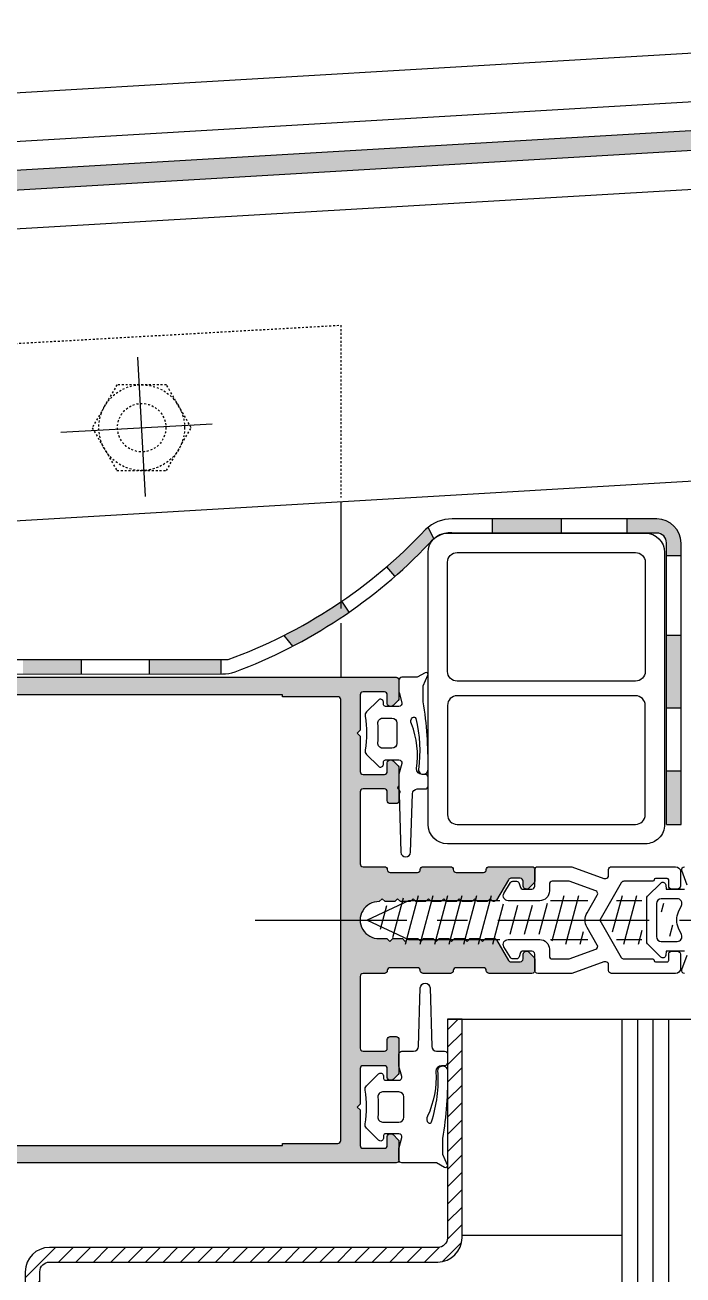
# Model space of a CAD drawing. Header units: millimetres. Extents: x -153 to 2280, y 0 to 724.
# Drawn here: x 1050.6 to 1084.5, y 462.9 to 527.3 of the extents above; entities that cross this region are included whole.
import ezdxf

# ---------------------------------------------------------------- set-up
doc = ezdxf.new("R2010")
doc.units = ezdxf.units.MM
doc.header["$LTSCALE"] = 0.025
doc.header["$MEASUREMENT"] = 0
doc.linetypes.add('CENTER', pattern=[2, 1.25, -0.25, 0.25, -0.25])
doc.linetypes.add('HIDDEN', pattern=[0.375, 0.25, -0.125])
for name, color, linetype in [('ASSI', 1, 'CENTER'), ('FILL', 253, 'Continuous'), ('FINE', 7, 'Continuous'), ('GOMMA', 80, 'Continuous'), ('GROSSA', 8, 'Continuous'), ('NASCOSTA', 7, 'HIDDEN'), ('TRATTEGGI', 140, 'Continuous'), ('VETRO', 140, 'Continuous')]:
    doc.layers.add(name, color=color, linetype=linetype)

msp = doc.modelspace()

# ---------------------------------------------------------------- hatches: boundary and pattern name
at = {"layer": 'FILL'}
h = msp.add_hatch(color=256, dxfattribs=at)
edge = h.paths.add_edge_path()
edge.add_line((938.5138111774734, 473.414890184284), (938.5138111774736, 510.2743244740782))
edge.add_arc((940.6138111774735, 510.2743244740783), 2.099999999999952, 93.21722638871228, 180.0000000000027, ccw=False)
edge.add_line((940.4959556266435, 512.3710147395058), (1109.859697732209, 522.3109224826685))
edge.add_arc((1110.000001959388, 519.8148626428738), 2.500000000000048, 1.3073986337985843e-12, 93.2172263887112, ccw=False)
edge.add_line((1112.500001959388, 519.8148626428738), (1112.500001959388, 483.1518866795187))
edge.add_arc((1112.000001959388, 483.1518866795187), 0.4999999999999716, -138.61963346287132, 3.183231456205249e-12, ccw=False)
edge.add_line((1111.624833141199, 482.8213592860115), (1107.27625070721, 487.7572664592296))
edge.add_line((1107.27625070721, 487.7572664592296), (1106.525913070832, 487.0962116722152))
edge.add_line((1106.525913070832, 487.0962116722152), (1110.874495504821, 482.1603044989971))
edge.add_arc((1112.000001959388, 483.1518866795187), 1.499999999999939, 221.3803665371274, 360.0000000000006)
edge.add_line((1113.500001959388, 483.1518866795187), (1113.500001959388, 519.8148626428737))
edge.add_arc((1110.000001959388, 519.8148626428737), 3.500000000000028, 6.979045701039888e-13, 93.21722638871061)
edge.add_line((1109.803576041338, 523.3093464185862), (940.4398339357722, 513.3694386754237))
edge.add_arc((940.6138111774735, 510.2743244740782), 3.100000000000088, 93.21722638870888, 179.9999999999979)
edge.add_line((937.5138111774734, 510.2743244740783), (937.5138111774734, 473.4148901842839))
edge.add_arc((939.0138111774733, 473.4148901842839), 1.499999999999929, 179.9999999999995, 318.6196334628723)
edge.add_line((940.1393176320403, 472.4233080037624), (944.4879000660296, 477.3592151769805))
edge.add_line((944.4879000660296, 477.3592151769805), (943.7375624296515, 478.0202699639948))
edge.add_line((943.7375624296515, 478.0202699639948), (939.3889799956626, 473.0843627907768))
edge.add_arc((939.0138111774735, 473.414890184284), 0.5000000000000947, 180.0000000000016, 318.6196334628755, ccw=False)
h = msp.add_hatch(color=256, dxfattribs=at)
h.paths.add_polyline_path([(1067.334259587676, 497.0707706290355), (1066.953228907481, 497.6284464300041, -0.0328328002376862), (1063.981420688599, 495.8722020720693), (1064.433857598542, 495.3206391209119, 0.03170493932400462)])
h.paths.add_polyline_path([(1069.273368355383, 499.4106615089384), (1069.699419972641, 498.915620718777, 0.02274196363256396), (1071.454771845526, 500.5975141418558, -0.04737054692365587), (1071.648964089567, 500.7994454677222, -0.0171773816501152), (1071.695837935434, 500.8496555949159), (1071.407857249128, 501.4406841541705, 0.02174351867624377), (1071.276249860938, 501.3270669742105, -0.02635562884307896)])
h.paths.add_polyline_path([(1078.278493835133, 501.1425488137293), (1078.278493835133, 501.8714114509954), (1074.720896447059, 501.8714114509954), (1074.720896447059, 501.1425488137294)])
h.paths.add_polyline_path([(1083.188206813852, 501.1425488137293, -0.4142135623730951), (1083.688206813852, 500.6425488137293), (1083.688206813852, 499.9960477885804), (1084.438206813852, 499.9960477885804), (1084.438206813852, 500.6214114509954, 0.4142135623730957), (1083.188206813852, 501.8714114509954), (1081.661943482452, 501.8714114509954), (1081.661943482452, 501.1425488137294)])
h.paths.add_polyline_path([(1084.438206813852, 495.8916445205179), (1083.688206813852, 495.8916445205179), (1083.688206813852, 492.1412200859106), (1084.438206813852, 492.1412200859106)])
h.paths.add_polyline_path([(1084.438206813852, 488.895712675321), (1083.688206813852, 488.895712675321), (1083.688206813852, 486.1425488137294), (1084.438206813852, 486.1425488137294)])
h = msp.add_hatch(color=256, dxfattribs=at)
h.paths.add_polyline_path([(1060.749423341833, 493.8877014332826), (1060.749423341833, 494.6277629167755), (1057.049641541967, 494.6277629167755), (1057.049641541967, 493.8871124729903)])
h.paths.add_polyline_path([(1050.526870045807, 494.6277629167755), (1050.526870045807, 493.8860741270514), (1053.551838614983, 493.8865556652796), (1053.551838614983, 494.6277629167755)])
h.paths.add_polyline_path([(1047.501880402092, 493.8855925854684), (1047.501880402092, 494.6277629167755), (1044.313996339955, 494.6277629167755), (1044.313996339955, 493.885085113074)])
h.paths.add_polyline_path([(1040.986520064748, 493.884555419296), (1040.986520064748, 494.6277629167755), (1038.003962988499, 494.6277629167755), (1038.003962988499, 493.884080632462)])
h.paths.add_polyline_path([(1035.170825965671, 493.8836296314843), (1035.170825965671, 494.6277629167755), (1032.364149330548, 494.6277629167755), (1032.364149330548, 493.8831828426787)])
h.paths.add_polyline_path([(1026.644922733941, 494.6277629167755), (1026.644922733941, 493.8822724113209), (1029.557497975116, 493.8827360578974), (1029.557497975116, 494.6277629167755)])
h.paths.add_polyline_path([(1019.813592855693, 494.6277629167755), (1019.813592855693, 493.8811849466381), (1023.388130018321, 493.8817539695064), (1023.388130018321, 494.6277629167755)])
h = msp.add_hatch(color=256, dxfattribs=at)
edge = h.paths.add_edge_path()
edge.add_arc((1076.7481619285, 483.8103075676798), 0.1548696487026569, 1.8557980822254763, 88.2641758462405, ccw=False)
edge.add_line((1076.902950347563, 483.8153228855468), (1076.902950347563, 483.2274549199033))
edge.add_arc((1076.752950347563, 483.2274549199033), 0.150000000000162, 315.0000000000269, 359.99999999998914, ccw=False)
edge.add_line((1076.859016364741, 483.1213889027253), (1076.596884330385, 482.8592568683693))
edge.add_arc((1076.474825347563, 482.9813158511913), 0.1726174689163757, 185.3160638226741, 315.0000000000075, ccw=False)
edge.add_line((1076.302950347563, 482.9653228855473), (1076.302950347563, 483.2153228855473))
edge.add_arc((1076.152950347563, 483.2153228855474), 0.1499999999999879, 359.9999999999783, 449.999999999996)
edge.add_line((1076.152950347563, 483.3653228855474), (1075.66850569751, 483.3653228855474))
edge.add_arc((1075.66850569751, 483.2153228855473), 0.1500000000000057, 90.00000000000813, 150.0000000000178)
edge.add_line((1075.538601886942, 483.2903228855473), (1074.932384104293, 482.2403228855474))
edge.add_line((1074.932384104293, 482.2403228855474), (1074.802480293725, 482.1653228855474))
edge.add_line((1074.802480293725, 482.1653228855474), (1074.755025665779, 482.1653228855474))
edge.add_line((1074.755025665779, 482.1653228855474), (1074.605025665779, 482.3153228855474))
edge.add_line((1074.605025665779, 482.3153228855474), (1074.455025665779, 482.1653228855474))
edge.add_line((1074.455025665779, 482.1653228855474), (1073.957950347563, 482.1653228855474))
edge.add_line((1073.957950347563, 482.1653228855474), (1073.807950347563, 482.3153228855474))
edge.add_line((1073.807950347563, 482.3153228855474), (1073.657950347563, 482.1653228855474))
edge.add_line((1073.657950347563, 482.1653228855474), (1073.162950347563, 482.1653228855474))
edge.add_line((1073.162950347563, 482.1653228855474), (1073.012950347563, 482.3153228855474))
edge.add_line((1073.012950347563, 482.3153228855474), (1072.862950347563, 482.1653228855474))
edge.add_line((1072.862950347563, 482.1653228855474), (1072.367950347563, 482.1653228855474))
edge.add_line((1072.367950347563, 482.1653228855474), (1072.217950347563, 482.3153228855473))
edge.add_line((1072.217950347563, 482.3153228855473), (1072.067950347563, 482.1653228855474))
edge.add_line((1072.067950347563, 482.1653228855474), (1071.572950347563, 482.1653228855474))
edge.add_line((1071.572950347563, 482.1653228855474), (1071.422950347563, 482.3153228855474))
edge.add_line((1071.422950347563, 482.3153228855474), (1071.272950347563, 482.1653228855474))
edge.add_line((1071.272950347563, 482.1653228855474), (1070.777950347563, 482.1653228855474))
edge.add_line((1070.777950347563, 482.1653228855474), (1070.627950347563, 482.3153228855474))
edge.add_line((1070.627950347563, 482.3153228855474), (1070.477950347563, 482.1653228855474))
edge.add_line((1070.477950347563, 482.1653228855474), (1069.982950347563, 482.1653228855474))
edge.add_line((1069.982950347563, 482.1653228855474), (1069.832950347563, 482.3153228855473))
edge.add_line((1069.832950347563, 482.3153228855473), (1069.682950347563, 482.1653228855474))
edge.add_line((1069.682950347563, 482.1653228855474), (1069.187950347563, 482.1653228855474))
edge.add_line((1069.187950347563, 482.1653228855474), (1069.037950347563, 482.3153228855474))
edge.add_line((1069.037950347563, 482.3153228855474), (1068.887328127098, 482.1647006650821))
edge.add_arc((1068.8532450093, 481.2150117753147), 0.9503002926792825, 87.94461000808217, 272.0553899919109)
edge.add_line((1068.887328127098, 480.2653228855474), (1069.285450347563, 480.2653228855473))
edge.add_line((1069.285450347563, 480.2653228855473), (1069.435450347563, 480.1153228855474))
edge.add_line((1069.435450347563, 480.1153228855474), (1069.585450347563, 480.2653228855473))
edge.add_line((1069.585450347563, 480.2653228855473), (1070.080450347563, 480.2653228855473))
edge.add_line((1070.080450347563, 480.2653228855473), (1070.230450347563, 480.1153228855474))
edge.add_line((1070.230450347563, 480.1153228855474), (1070.380450347563, 480.2653228855473))
edge.add_line((1070.380450347563, 480.2653228855473), (1070.875450347563, 480.2653228855473))
edge.add_line((1070.875450347563, 480.2653228855473), (1071.025450347563, 480.1153228855474))
edge.add_line((1071.025450347563, 480.1153228855474), (1071.175450347563, 480.2653228855473))
edge.add_line((1071.175450347563, 480.2653228855473), (1071.670450347563, 480.2653228855473))
edge.add_line((1071.670450347563, 480.2653228855473), (1071.820450347563, 480.1153228855474))
edge.add_line((1071.820450347563, 480.1153228855474), (1071.970450347563, 480.2653228855473))
edge.add_line((1071.970450347563, 480.2653228855473), (1072.465450347563, 480.2653228855473))
edge.add_line((1072.465450347563, 480.2653228855473), (1072.615450347563, 480.1153228855473))
edge.add_line((1072.615450347563, 480.1153228855473), (1072.765450347563, 480.2653228855473))
edge.add_line((1072.765450347563, 480.2653228855473), (1073.260450347563, 480.2653228855473))
edge.add_line((1073.260450347563, 480.2653228855473), (1073.410450347563, 480.1153228855474))
edge.add_line((1073.410450347563, 480.1153228855474), (1073.560450347563, 480.2653228855473))
edge.add_line((1073.560450347563, 480.2653228855473), (1074.055450347563, 480.2653228855473))
edge.add_line((1074.055450347563, 480.2653228855473), (1074.205450347563, 480.1153228855473))
edge.add_line((1074.205450347563, 480.1153228855473), (1074.355450347563, 480.2653228855473))
edge.add_line((1074.355450347563, 480.2653228855473), (1074.802480293725, 480.2653228855473))
edge.add_arc((1074.802480293725, 480.1153228855473), 0.1500000000000057, 30.000000000030695, 90.00000000001359, ccw=False)
edge.add_line((1074.932384104293, 480.1903228855474), (1075.538601886942, 479.1403228855473))
edge.add_arc((1075.66850569751, 479.2153228855473), 0.1499999999998668, 209.9999999999993, 270.0000000000448)
edge.add_line((1075.66850569751, 479.0653228855474), (1076.152950347563, 479.0653228855474))
edge.add_arc((1076.152950347563, 479.2153228855474), 0.1500000000000057, 270.0000000000109, 360.0000000000109)
edge.add_line((1076.302950347563, 479.2153228855474), (1076.302950347563, 479.4653228855474))
edge.add_arc((1076.475305336615, 479.4479997568823), 0.1732233616980202, 45.42337010285729, 174.2605660744402, ccw=False)
edge.add_line((1076.596884330385, 479.5713889027254), (1076.859016364741, 479.3092568683695))
edge.add_arc((1076.752950347563, 479.2031908511914), 0.1500000000001253, 2.1714186004828662e-11, 44.99999999997408, ccw=False)
edge.add_line((1076.902950347563, 479.2031908511915), (1076.902950347563, 478.6153228855474))
edge.add_arc((1076.752638926272, 478.615322885559), 0.1503114212912031, 270.1165613831411, 359.99999999556894, ccw=False)
edge.add_line((1076.752944716598, 478.4650117753148), (1074.551256880134, 478.4650117753149))
edge.add_arc((1074.551256880134, 478.6150117753149), 0.1499999999999773, 180, 270.00000000000273, ccw=False)
edge.add_arc((1074.251256880134, 478.6150117753148), 0.1500000000000341, 2.171258662545267e-11, 90.0000000000217)
edge.add_line((1074.251256880134, 478.7650117753149), (1072.851256880134, 478.7650117753149))
edge.add_arc((1072.851256880134, 478.6150117753149), 0.1499999999999773, 90, 180)
edge.add_arc((1072.551256880134, 478.6150117753149), 0.1499999999999702, -90.00000000000267, 0, ccw=False)
edge.add_line((1072.551256880134, 478.4650117753149), (1071.151256880134, 478.4650117753149))
edge.add_arc((1071.151256880134, 478.6150117753149), 0.1499999999999773, 180, 269.99999999999727, ccw=False)
edge.add_arc((1070.851256880134, 478.6150117753149), 0.1499999999999773, 0, 90)
edge.add_line((1070.851256880134, 478.7650117753149), (1069.452944716621, 478.7650117753149))
edge.add_arc((1069.452944716621, 478.6150117753149), 0.1499999999999773, 90, 180)
edge.add_arc((1069.152944716621, 478.6150117753149), 0.1499999999999844, -89.99999999999733, 0, ccw=False)
edge.add_line((1069.152944716621, 478.4650117753149), (1068.052944716621, 478.4650117753149))
edge.add_arc((1068.052944716621, 478.3150117753149), 0.1499999999999773, 89.99999999999865, 180)
edge.add_line((1067.902944716621, 478.3150117753149), (1067.902944716621, 474.6150117753148))
edge.add_arc((1068.052944716621, 474.6150117753148), 0.1499999999999702, 180, 270.0000000000027)
edge.add_line((1068.052944716621, 474.4650117753148), (1069.152944716621, 474.4650117753148))
edge.add_arc((1069.152944716621, 474.6150117753148), 0.1500000000000057, 270.0000000000081, 359.9999999999891)
edge.add_line((1069.302944716621, 474.6150117753148), (1069.302944716621, 475.0650117753148))
edge.add_arc((1069.452944716621, 475.0650117753148), 0.1499999999999844, 90.00000000000279, 180, ccw=False)
edge.add_line((1069.452944716621, 475.2150117753148), (1069.752944716621, 475.2150117753149))
edge.add_arc((1069.752944716621, 475.0650117753149), 0.1500000000000057, -3.26281224261038e-11, 89.99999999998653, ccw=False)
edge.add_line((1069.902944716621, 475.0650117753148), (1069.902944716621, 473.3771438096708))
edge.add_arc((1069.752944716621, 473.3771438096708), 0.1500000000000838, 314.9999999999827, 359.9999999999783, ccw=False)
edge.add_line((1069.859010733799, 473.2710777924927), (1069.596878699443, 473.0089457581369))
edge.add_arc((1069.490812682265, 473.1150117753147), 0.1499999999999495, 270.00000000003934, 315.0000000000355, ccw=False)
edge.add_line((1069.490812682265, 472.9650117753148), (1069.452944716621, 472.9650117753148))
edge.add_arc((1069.452944716621, 473.1150117753148), 0.1499999999999773, 180, 270.00000000000273, ccw=False)
edge.add_line((1069.302944716621, 473.1150117753148), (1069.302944716621, 473.5650117753148))
edge.add_arc((1069.152944716621, 473.5650117753148), 0.1500000000000412, 2.171258662545164e-11, 90.00000000001899)
edge.add_line((1069.152944716621, 473.7150117753148), (1068.052944716621, 473.7150117753149))
edge.add_arc((1068.052944716621, 473.5650117753149), 0.1500000000000341, 90.00000000001629, 180.0000000000217)
edge.add_line((1067.902944716621, 473.5650117753148), (1067.902944716621, 471.739224578434))
edge.add_line((1067.902944716621, 471.739224578434), (1067.752944716621, 471.5900117753148))
edge.add_line((1067.752944716621, 471.5900117753148), (1067.902944716621, 471.4407989721957))
edge.add_line((1067.902944716621, 471.4407989721957), (1067.902944716621, 469.6150117753148))
edge.add_arc((1068.052944716621, 469.6150117753148), 0.1499999999999631, 180, 270.0000000000054)
edge.add_line((1068.052944716621, 469.4650117753148), (1069.152944716621, 469.4650117753148))
edge.add_arc((1069.152944716621, 469.6150117753148), 0.1500000000000341, 269.9999999999729, 359.9999999999783)
edge.add_line((1069.302944716621, 469.6150117753148), (1069.302944716621, 470.0650117753148))
edge.add_arc((1069.452944716621, 470.0650117753148), 0.1500000000000412, 89.99999999998101, 179.9999999999783, ccw=False)
edge.add_line((1069.452944716621, 470.2150117753148), (1069.490812682265, 470.2150117753148))
edge.add_arc((1069.490812682265, 470.0650117753149), 0.1499999999999204, 44.9999999999597, 89.9999999999647, ccw=False)
edge.add_line((1069.596878699443, 470.1710777924927), (1069.859010733799, 469.9089457581368))
edge.add_arc((1069.752944716621, 469.8028797409588), 0.1500000000000952, 2.1714186004828662e-11, 45.000000000016314, ccw=False)
edge.add_line((1069.902944716621, 469.8028797409588), (1069.902944716621, 468.8650117753148))
edge.add_arc((1069.752944716621, 468.8650117753148), 0.1499999999999702, -90.00000000000267, 0, ccw=False)
edge.add_line((1069.752944716621, 468.7150117753148), (1015.402944716621, 468.7150117753148))
edge.add_arc((1015.402944716621, 469.2150117753148), 0.5, 180, 270, ccw=False)
edge.add_line((1014.902944716621, 469.2150117753148), (1014.902944716621, 493.2150117753148))
edge.add_arc((1015.402944716621, 493.2150117753148), 0.5, 90, 180, ccw=False)
edge.add_line((1015.402944716621, 493.7150117753148), (1069.752944716621, 493.7150117753148))
edge.add_arc((1069.752944716621, 493.5650117753148), 0.1499999999999773, 0, 90.00000000000279, ccw=False)
edge.add_line((1069.902944716621, 493.5650117753148), (1069.902944716621, 492.6271438096708))
edge.add_arc((1069.752944716621, 492.6271438096707), 0.149999999999892, -44.999999999984595, 1.0913936421275139e-11, ccw=False)
edge.add_line((1069.859010733799, 492.5210777924929), (1069.596878699443, 492.2589457581369))
edge.add_arc((1069.490812682265, 492.3650117753147), 0.1499999999999218, 270.00000000003524, 315.0000000000403, ccw=False)
edge.add_line((1069.490812682265, 492.2150117753148), (1069.452944716621, 492.2150117753148))
edge.add_arc((1069.452944716621, 492.3650117753148), 0.1499999999999773, 180, 270.0000000000054, ccw=False)
edge.add_line((1069.302944716621, 492.3650117753148), (1069.302944716621, 492.8150117753148))
edge.add_arc((1069.152944716621, 492.8150117753148), 0.150000000000027, 2.17125866254537e-11, 90.00000000002443)
edge.add_line((1069.152944716621, 492.9650117753148), (1068.052944716621, 492.9650117753148))
edge.add_arc((1068.052944716621, 492.8150117753148), 0.1499999999999773, 89.99999999999457, 180)
edge.add_line((1067.902944716621, 492.8150117753148), (1067.902944716621, 490.989224578434))
edge.add_line((1067.902944716621, 490.989224578434), (1067.752944716621, 490.8400117753148))
edge.add_line((1067.752944716621, 490.8400117753148), (1067.902944716621, 490.6907989721956))
edge.add_line((1067.902944716621, 490.6907989721956), (1067.902944716621, 488.8650117753148))
edge.add_arc((1068.052944716621, 488.8650117753148), 0.1499999999999631, 180, 270.0000000000054)
edge.add_line((1068.052944716621, 488.7150117753148), (1069.152944716621, 488.7150117753149))
edge.add_arc((1069.152944716621, 488.8650117753149), 0.1500000000000341, 269.999999999981, 359.9999999999783)
edge.add_line((1069.302944716621, 488.8650117753149), (1069.302944716621, 489.3150117753148))
edge.add_arc((1069.452944716621, 489.3150117753148), 0.1499999999999631, 89.9999999999946, 180, ccw=False)
edge.add_line((1069.452944716621, 489.4650117753148), (1069.490812682265, 489.4650117753148))
edge.add_arc((1069.490812682265, 489.3150117753149), 0.149999999999892, 45.000000000017224, 90.00000000001359, ccw=False)
edge.add_line((1069.596878699443, 489.4210777924928), (1069.859010733799, 489.158945758137))
edge.add_arc((1069.752944716621, 489.052879740959), 0.1499999999999897, -4.3428372009657323e-11, 44.99999999996447, ccw=False)
edge.add_line((1069.902944716621, 489.0528797409589), (1069.902944716621, 487.3650117753148))
edge.add_arc((1069.752944716621, 487.3650117753148), 0.1499999999999702, -90.00000000000267, 0, ccw=False)
edge.add_line((1069.752944716621, 487.2150117753148), (1069.452944716621, 487.2150117753149))
edge.add_arc((1069.452944716621, 487.3650117753148), 0.1499999999999204, 180.0000000000217, 270.00000000002166, ccw=False)
edge.add_line((1069.302944716621, 487.3650117753148), (1069.302944716621, 487.8150117753149))
edge.add_arc((1069.152944716621, 487.8150117753149), 0.1499999999999702, 0, 90.00000000000271)
edge.add_line((1069.152944716621, 487.9650117753149), (1068.052944716621, 487.9650117753149))
edge.add_arc((1068.052944716621, 487.8150117753149), 0.1499999999999773, 89.99999999999729, 180)
edge.add_line((1067.902944716621, 487.8150117753149), (1067.902944716621, 484.1150117753148))
edge.add_arc((1068.052944716621, 484.1150117753148), 0.1499999999999808, 180, 269.9999999999987)
edge.add_line((1068.052944716621, 483.9650117753148), (1069.152944716621, 483.9650117753147))
edge.add_arc((1069.152944716621, 483.8150117753147), 0.1499999999999773, 0, 90.00000000000279, ccw=False)
edge.add_arc((1069.452944716621, 483.8150117753147), 0.1499999999999773, 180, 270)
edge.add_line((1069.452944716621, 483.6650117753147), (1070.851256880134, 483.6650117753147))
edge.add_arc((1070.851256880134, 483.8150117753147), 0.1499999999999773, 270.0000000000027, 360)
edge.add_arc((1071.151256880134, 483.8150117753147), 0.1499999999999773, 90, 180, ccw=False)
edge.add_line((1071.151256880134, 483.9650117753147), (1072.551256880134, 483.9650117753147))
edge.add_arc((1072.551256880134, 483.8150117753147), 0.1499999999999773, 0, 90.00000000000279, ccw=False)
edge.add_arc((1072.851256880134, 483.8150117753147), 0.1499999999999773, 180, 270)
edge.add_line((1072.851256880134, 483.6650117753147), (1074.251256880134, 483.6650117753147))
edge.add_arc((1074.251256880134, 483.8150117753148), 0.1500000000000341, 269.999999999981, 359.9999999999783)
edge.add_arc((1074.551256880134, 483.8150117753147), 0.1499999999999702, 89.99999999999733, 180, ccw=False)
edge.add_line((1074.551256880134, 483.9650117753147), (1076.752853117934, 483.9650117753147))
edge.add_line((1076.752853117935, 483.9650117753147), (1076.752853117936, 483.9651061491687))
edge = h.paths.add_edge_path(flags=16)
edge.add_line((1016.052944716621, 469.7150117753148), (1017.502944716621, 469.7150117753148))
edge.add_arc((1017.502944716621, 469.8650117753148), 0.1499999999999773, 270.0000000000054, 360)
edge.add_line((1017.652944716621, 469.8650117753148), (1017.652944716621, 471.0650117753148))
edge.add_arc((1017.802944716621, 471.0650117753148), 0.1500000000000199, 89.9999999999946, 180, ccw=False)
edge.add_line((1017.802944716621, 471.2150117753148), (1018.252944716621, 471.2150117753148))
edge.add_arc((1018.252944716621, 471.0650117753148), 0.1500000000000341, 0, 90.0000000000054, ccw=False)
edge.add_line((1018.402944716621, 471.0650117753148), (1018.402944716621, 469.8650117753148))
edge.add_arc((1018.552944716621, 469.8650117753148), 0.1500000000000341, 180, 270)
edge.add_line((1018.552944716621, 469.7150117753148), (1021.402944716621, 469.7150117753148))
edge.add_line((1021.402944716621, 469.7150117753148), (1021.402944716621, 469.6150117753148))
edge.add_line((1021.402944716621, 469.6150117753148), (1041.152944716621, 469.6150117753148))
edge.add_line((1041.152944716621, 469.6150117753148), (1041.152944716621, 469.7150117753148))
edge.add_line((1041.152944716621, 469.7150117753148), (1044.152944716621, 469.7150117753147))
edge.add_line((1044.152944716621, 469.7150117753147), (1044.152944716621, 469.6150117753148))
edge.add_line((1044.152944716621, 469.6150117753148), (1063.902944716621, 469.6150117753148))
edge.add_line((1063.902944716621, 469.6150117753148), (1063.902944716621, 469.7150117753148))
edge.add_line((1063.902944716621, 469.7150117753148), (1066.752944716621, 469.7150117753148))
edge.add_arc((1066.752944716621, 469.8650117753148), 0.1499999999999773, 270, 360)
edge.add_line((1066.902944716621, 469.8650117753148), (1066.902944716621, 492.5650117753148))
edge.add_arc((1066.752944716621, 492.5650117753148), 0.1500000000000057, 1.085629331272839e-11, 90.00000000001086)
edge.add_line((1066.752944716621, 492.7150117753148), (1063.902944716621, 492.7150117753148))
edge.add_line((1063.902944716621, 492.7150117753148), (1063.902944716621, 492.8150117753148))
edge.add_line((1063.902944716621, 492.8150117753148), (1044.152944716621, 492.8150117753148))
edge.add_line((1044.152944716621, 492.8150117753148), (1044.152944716621, 492.7150117753148))
edge.add_line((1044.152944716621, 492.7150117753148), (1041.152944716621, 492.7150117753148))
edge.add_line((1041.152944716621, 492.7150117753148), (1041.152944716621, 492.8150117753148))
edge.add_line((1041.152944716621, 492.8150117753148), (1021.402944716621, 492.8150117753148))
edge.add_line((1021.402944716621, 492.8150117753148), (1021.402944716621, 492.7150117753148))
edge.add_line((1021.402944716621, 492.7150117753148), (1018.552944716621, 492.7150117753148))
edge.add_arc((1018.552944716621, 492.5650117753148), 0.1500000000000057, 89.99999999998914, 179.9999999999891)
edge.add_line((1018.402944716621, 492.5650117753148), (1018.402944716621, 491.3650117753148))
edge.add_arc((1018.252944716621, 491.3650117753147), 0.1499999999999915, -89.99999999999471, 1.0913936421275139e-11, ccw=False)
edge.add_line((1018.252944716621, 491.2150117753147), (1017.802944716621, 491.2150117753148))
edge.add_arc((1017.802944716621, 491.3650117753148), 0.1499999999999773, 180, 270.0000000000054, ccw=False)
edge.add_line((1017.652944716621, 491.3650117753148), (1017.652944716621, 492.5650117753148))
edge.add_arc((1017.502944716621, 492.5650117753147), 0.149999999999995, 1.085629331272916e-11, 90.00000000000408)
edge.add_line((1017.502944716621, 492.7150117753147), (1016.052944716621, 492.7150117753148))
edge.add_arc((1016.052944716621, 492.5650117753148), 0.1500000000000057, 90.00000000000676, 180.0000000000109)
edge.add_line((1015.902944716621, 492.5650117753148), (1015.902944716621, 469.8650117753148))
edge.add_arc((1016.052944716621, 469.8650117753148), 0.1500000000000092, 179.9999999999891, 269.9999999999878)
at = {"layer": 'TRATTEGGI'}
h = msp.add_hatch(dxfattribs=at)
h.set_pattern_fill('ANSI31', color=256, scale=0.2, style=0)
h.set_pattern_definition([(45, (921.9138832603669, 251.4396604706581), (-0.4490128060534576, 0.4490128060534577), [])])
edge = h.paths.add_edge_path()
edge.add_line((1050.736876680756, 414.379450422784), (1051.401834236674, 414.379450422784))
edge.add_line((1051.401834236674, 414.379450422784), (1051.401834236674, 463.1093829529831))
edge.add_arc((1051.901834236674, 463.1093829529831), 0.5, 90, 180, ccw=False)
edge.add_line((1051.901834236674, 463.6093829529831), (1071.901834236674, 463.6093829529831))
edge.add_arc((1071.901834236674, 464.8593829529831), 1.25, 270, 360)
edge.add_line((1073.151834236674, 464.8593829529831), (1073.151834236674, 476.1093829529832))
edge.add_line((1073.151834236674, 476.1093829529832), (1072.401834236674, 476.1093829529832))
edge.add_line((1072.401834236674, 476.1093829529832), (1072.401834236674, 464.8593829529831))
edge.add_arc((1071.901834236674, 464.8593829529831), 0.5, -90, 0, ccw=False)
edge.add_line((1071.901834236674, 464.3593829529831), (1051.901834236674, 464.3593829529831))
edge.add_arc((1051.901834236674, 463.1093829529831), 1.25, 90, 180)
edge.add_line((1050.651834236674, 463.1093829529831), (1050.651834236674, 414.379450422784))

# ---------------------------------------------------------------- linework, layer by layer
at = {"layer": 'ASSI', "ltscale": 250}
for p, q in [((1056.848597549753, 503.0287166653164), (1056.445869606524, 510.1933835158563)), ((1052.481479411877, 506.3351091307592), (1060.554167602092, 506.788877209442)), ((1062.48969085863, 481.2150117753147), (1096.094722458809, 481.2150117753147))]:
    msp.add_line(p, q, dxfattribs=at)
at = {"layer": 'FINE', "color": 4}
for p, q in [((940.2610364660461, 517.3657026271761), (1109.579089277853, 527.3030421622577)), ((940.4013406932247, 514.8696427873815), (1109.719393505031, 524.806982322463))]:
    msp.add_line(p, q, dxfattribs=at)
at = {"layer": 'FINE'}
for p, q in [((1066.902944716621, 502.7645696776783), (1066.902944716621, 497.2555918672374)), ((1071.695837935434, 500.8496555949159), (1071.407857249128, 501.4406841541705)), ((1074.720896447059, 501.1425488137293), (1074.720896447059, 501.8714114509954)), ((1078.278493835133, 501.1425488137293), (1078.278493835133, 501.8714114509954)), ((1081.661943482452, 501.1425488137293), (1081.661943482452, 501.8714114509954)), ((1083.688206813852, 499.9960477885804), (1084.438206813852, 499.9960477885804)), ((1069.699419972641, 498.9156207187769), (1069.273368355383, 499.4106615089384)), ((1067.334259587676, 497.0707706290355), (1066.953228907481, 497.6284464300041)), ((1066.902944716621, 496.4986918506277), (1066.902944716621, 493.7156455185615)), ((1064.433857598542, 495.3206391209119), (1063.981420688599, 495.8722020720693)), ((1083.688206813852, 495.8916445205179), (1084.438206813852, 495.8916445205179)), ((1053.551838614983, 493.8865556652796), (1053.551838614983, 494.6277629167755)), ((1057.049641541967, 493.8871124729903), (1057.049641541967, 494.6277629167755)), ((1060.749423341833, 493.8877014332826), (1060.749423341833, 494.6277629167755)), ((1083.688206813852, 492.1412200859106), (1084.438206813852, 492.1412200859106)), ((1083.688206813852, 488.895712675321), (1084.438206813852, 488.895712675321)), ((1070.114723410315, 482.3466489532402), (1069.566432270402, 480.3003985617451)), ((1070.896438632904, 482.465011775315), (1070.226565651827, 479.965011775315)), ((1071.646438632904, 482.465011775315), (1070.976565651827, 479.965011775315)), ((1072.396438632904, 482.465011775315), (1071.726565651827, 479.965011775315)), ((1073.146438632904, 482.465011775315), (1072.476565651827, 479.965011775315)), ((1073.896438632904, 482.465011775315), (1073.226565651827, 479.965011775315)), ((1074.646438632904, 482.465011775315), (1073.976565651827, 479.965011775315)), ((1077.541542967147, 482.0735358212152), (1077.110540248042, 480.4650117753148)), ((1078.396438632904, 482.465011775315), (1077.772738950276, 480.13733287108)), ((1079.146438632904, 482.465011775315), (1078.476565651827, 479.965011775315)), ((1081.396438632904, 482.465011775315), (1080.894647081998, 480.592300212524)), ((1082.146438632904, 482.4650117753152), (1081.476565651827, 479.9650117753152)), ((1069.260478743881, 481.9576025616899), (1068.929835515574, 480.7236252344671)), ((1075.280082528268, 482.0307648810406), (1074.726565651827, 479.965011775315)), ((1076.012464036689, 481.9650117753148), (1075.610540248042, 480.4650117753148)), ((1076.762464036689, 481.9650117753148), (1076.360540248042, 480.4650117753148)), ((1083.539258955932, 482.0650117753148), (1083.419712176667, 481.6188571212148)), ((1083.993573216009, 480.9614975708469), (1083.833745328799, 480.3650117753148)), ((1079.40108175349, 480.6163147334629), (1079.226565651827, 479.965011775315)), ((1082.419712176667, 480.6858444193229), (1082.226565651827, 479.9650117753154)), ((1072.401834236674, 476.1093829529831), (1081.401834236674, 476.1093829529831)), ((1073.151834236674, 464.9893398342308), (1081.401834236674, 464.9893398342309))]:
    msp.add_line(p, q, dxfattribs=at)
for points in [[(1075.094919851216, 482.215011775315), (1070.388876733997, 482.215011775315), (1068.269383201628, 481.215011775315), (1070.388876733997, 480.215011775315), (1075.094919851216, 480.215011775315)], [(1079.632774124404, 482.215011775315), (1077.711961710996, 482.215011775315)], [(1082.419712176667, 482.215011775315), (1081.112474662783, 482.215011775315)], [(1077.711961710996, 480.215011775315), (1079.632774124404, 480.215011775315)], [(1081.112474662783, 480.215011775315), (1082.419712176667, 480.215011775315)]]:
    msp.add_lwpolyline(points, dxfattribs=at)
msp.add_lwpolyline([(1050.736876680756, 414.379450422784), (1051.401834236674, 414.379450422784), (1051.401834236674, 463.1093829529831, -0.414213562373095), (1051.901834236674, 463.6093829529831), (1071.901834236674, 463.6093829529831, 0.414213562373095), (1073.151834236674, 464.8593829529831), (1073.151834236674, 476.1093829529832), (1072.401834236674, 476.1093829529832), (1072.401834236674, 464.8593829529831, -0.414213562373095), (1071.901834236674, 464.3593829529831), (1051.901834236674, 464.3593829529831, 0.414213562373095), (1050.651834236674, 463.1093829529831), (1050.651834236674, 414.379450422784)], format="xyb", dxfattribs=at)
at = {"layer": 'GOMMA'}
for p, q in [((1083.188206813852, 501.8714114509954), (1072.647769819864, 501.8714114509954)), ((1083.188206813852, 501.1425488137293), (1072.827023970301, 501.1425488137293)), ((1083.688206813852, 486.1425488137294), (1083.688206813852, 500.6425488137293)), ((1084.438206813852, 486.1425488137294), (1084.438206813852, 500.6214114509954)), ((949.5840333238957, 493.8700052543904), (1060.807028166306, 493.8877106032704)), ((1083.688206813852, 486.1425488137294), (1084.438206813852, 486.1425488137294))]:
    msp.add_line(p, q, dxfattribs=at)
for points in [[(1072.402944716621, 485.1425488137293, -0.414213562373095), (1071.402944716621, 486.1425488137294), (1071.402944716621, 500.1425488137293, -0.4142135623730951), (1072.402944716621, 501.1425488137293), (1082.590616963035, 501.1425488137293, -0.414213562373095), (1083.590616963035, 500.1425488137293), (1083.590616963035, 486.1425488137294, -0.414213562373095), (1082.590616963035, 485.1425488137293)], [(1082.590616963035, 499.6425488137293), (1082.590616963035, 494.0175488137293, -0.4142135623730955), (1082.090616963035, 493.5175488137293), (1072.902944716621, 493.5175488137293, -0.4142135623730948), (1072.402944716621, 494.0175488137293), (1072.402944716621, 499.6425488137293, -0.4142135623730953), (1072.902944716621, 500.1425488137293), (1082.090616963035, 500.1425488137293, -0.414213562373095)], [(1068.846142843644, 489.133364079053, 0.6370702608069253), (1069.101638065535, 489.2263567348184), (1069.114531323665, 489.3737273495893, -0.3888787318529617), (1069.214150793474, 489.4650117753146), (1069.902944716621, 489.4650117753148, -0.4931454260313065), (1070.047833590564, 489.2761889185495), (1069.902944716621, 488.7354562795414), (1069.902944716621, 488.1150117753149, 0.5598156649750103), (1069.856727312556, 487.9650117753148), (1069.856727312556, 487.9650117753148, -0.5683407071305281), (1069.910391928076, 487.722691377424), (1070.003062697037, 484.7073321732058, 0.9697392325154702), (1070.502826736205, 484.7073321732058), (1070.595497505166, 487.7226913774239, -0.4052432957209562), (1070.84537952475, 487.9650117753149), (1071.252944716621, 487.9650117753149, 0.4142135623730672), (1071.402944716621, 488.1150117753149), (1071.402944716621, 488.5650117753149, 0.4142135623730916), (1071.252944716621, 488.7150117753149), (1071.102944716621, 488.7150117753148, -0.414213562373095), (1070.802944716621, 489.0150117753149, 0.1301760333394867), (1070.553603085144, 491.3178408183981, -0.3865361286483825), (1070.608275074071, 491.6496578025383, -0.522670335346423), (1070.765465131877, 491.6021621801067, -0.09839313990995381), (1070.905566815715, 488.9688528389281, 1.011468768470314), (1071.405358412611, 488.9821137790895, 0.04380891343036498), (1071.152944716621, 492.4612539549318), (1071.152944716621, 493.2686016138011), (1071.394667735152, 493.8251760141007, 0.7195149494985378), (1071.253752839519, 493.9520758851834), (1070.834175931227, 493.7150117753148), (1070.052944716621, 493.7150117753148, 0.414213562373095), (1069.902944716621, 493.5650117753148), (1069.902944716621, 492.9643151457266, 0.06554346281524528), (1069.908055842678, 492.9254922889612), (1070.047833590564, 492.4038346320802, -0.4931454260313073), (1069.902944716621, 492.2150117753149), (1069.214150793474, 492.2150117753148, -0.3888787318529617), (1069.114531323665, 492.30629620104), (1069.101638065535, 492.4536668158109, 0.6370702608074451), (1068.846142843644, 492.5466594715768), (1068.230885750522, 491.9314023784549, 0.2448502030393978), (1068.161485411095, 491.7110726399277, -0.08777722502794418), (1068.161485411095, 489.9689509107021, 0.2448502030393947), (1068.230885750522, 489.7486211721748)], [(1082.590616963035, 486.6425488137294), (1082.590616963035, 492.2675488137293, 0.4142135623730955), (1082.090616963035, 492.7675488137293), (1072.902944716621, 492.7675488137293, 0.4142135623730948), (1072.402944716621, 492.2675488137293), (1072.402944716621, 486.6425488137294, 0.4142135623730953), (1072.902944716621, 486.1425488137294), (1082.090616963035, 486.1425488137294, 0.414213562373095)], [(1069.541189510664, 491.6150117753147, -0.4142135623730276), (1069.791189510664, 491.3650117753147), (1069.791189510664, 490.3150117753148, -0.4142135623730981), (1069.541189510664, 490.0650117753148), (1069.064142860703, 490.0650117753149, -0.4410091218320271), (1068.815168468455, 490.337633711679, 0.04533686841581869), (1068.815168468455, 491.3423898389507, -0.4410091218321683), (1069.064142860703, 491.6150117753148)], [(1075.955665991451, 479.2150117753148), (1075.778026505071, 479.2150117753148, -0.2610883426105928), (1075.650088861343, 479.2867049472782), (1075.311426202162, 479.8400117753148, -0.57735026918963), (1075.527932553108, 480.2150117753148), (1077.152944716621, 480.2150117753148, -0.4142135623730784), (1077.652944716621, 479.7150117753148), (1077.652944716621, 479.3650117753148, 0.414213562373095), (1077.802944716621, 479.2150117753148), (1078.672178929278, 479.2150117753148), (1080.043645000109, 479.7141846024033, 0.4663076581550031), (1080.122245789177, 479.9301384955212), (1079.59693020616, 480.8400117753148, -0.267949192431119), (1079.59693020616, 481.5900117753148), (1080.122245789177, 482.4998850551083, 0.466307658155003), (1080.043645000109, 482.7158389482262), (1078.672178929277, 483.2150117753148), (1077.802944716621, 483.2150117753148, 0.414213562373095), (1077.652944716621, 483.0650117753148), (1077.652944716621, 482.7150117753148, -0.414213562373095), (1077.152944716621, 482.2150117753148), (1075.527932553108, 482.2150117753148, -0.577350269189622), (1075.311426202162, 482.5900117753148), (1075.650088861343, 483.1433186033513, -0.261088342610606), (1075.778026505071, 483.2150117753148), (1075.955665991451, 483.2150117753148, -0.3394542588633834), (1076.100554865395, 483.1038346320801), (1076.15808483279, 482.8891298708045, 0.3394542588633835), (1076.254677415419, 482.8150117753148), (1076.752944716621, 482.8150117753148, 0.414213562373095), (1076.902944716621, 482.9650117753148), (1076.902944716621, 483.8150117753148, -0.414213562373095), (1077.052944716621, 483.9650117753148), (1078.804424164809, 483.9650117753148), (1080.452910616482, 483.3650117753148), (1080.552944716621, 483.3650117753148, 0.4142135623730923), (1080.702944716621, 483.5150117753147), (1080.702944716621, 483.8150117753148, -0.4142135623730924), (1080.852944716621, 483.9650117753148), (1084.152944716621, 483.9650117753148, -0.414213562373095), (1084.402944716621, 483.7150117753148), (1084.402944716621, 482.9650117753148, -0.414213562373095), (1084.252944716621, 482.8150117753148), (1083.952944716621, 482.8150117753148, -0.4142135623730673), (1083.802944716621, 482.9650117753148), (1083.802944716621, 483.2900117753148, 0.414213562373095), (1083.727944716621, 483.3650117753148), (1083.127944716621, 483.3650117753148, 0.4142135623730674), (1083.052944716621, 483.2900117753148, -0.414213562373095), (1082.977944716621, 483.2150117753147), (1081.487752337756, 483.2150117753148, 0.2679491924311307), (1081.357848527188, 483.1400117753147), (1080.246449258998, 481.2150117753148), (1081.357848527188, 479.2900117753148, 0.2679491924311306), (1081.487752337756, 479.2150117753148), (1082.977944716621, 479.2150117753148, -0.414213562373095), (1083.052944716621, 479.1400117753147), (1083.052944716621, 479.1400117753147, 0.4142135623731004), (1083.127944716621, 479.0650117753147), (1083.727944716621, 479.0650117753147, 0.414213562373084), (1083.802944716621, 479.1400117753147), (1083.802944716621, 479.4650117753148, -0.4142135623731088), (1083.952944716621, 479.6150117753148), (1084.252944716621, 479.6150117753148, -0.414213562373095), (1084.402944716621, 479.4650117753147), (1084.402944716621, 478.7150117753148, -0.4142135623730949), (1084.152944716621, 478.4650117753148), (1080.852944716621, 478.4650117753148, -0.4142135623730924), (1080.702944716621, 478.6150117753148), (1080.702944716621, 478.9150117753148, 0.4142135623730909), (1080.552944716621, 479.0650117753148), (1080.452910616482, 479.0650117753148), (1078.804424164809, 478.4650117753148), (1077.052944716621, 478.4650117753148, -0.4142135623730951), (1076.902944716621, 478.6150117753148), (1076.902944716621, 479.4650117753148, 0.414213562373095), (1076.752944716621, 479.6150117753148), (1076.254677415419, 479.6150117753148, 0.3394542588633838), (1076.15808483279, 479.540893679825), (1076.100554865395, 479.3261889185494, -0.3394542588633861)], [(1084.234734608353, 482.3150117753148), (1083.419712176667, 482.3150117753148, 0.414213562373095), (1083.169712176667, 482.0650117753148), (1083.169712176667, 480.3650117753148, 0.414213562373095), (1083.419712176667, 480.1150117753148), (1084.234734609557, 480.1150117753148, 0.5486187865863038), (1084.461311556329, 480.4706663407219), (1084.311287711134, 480.7923935152356, -0.2216946626474931), (1084.311287711246, 481.6376300387327), (1084.461311555099, 481.9593572098522, 0.5486187866661448)], [(1068.846142843644, 473.2966594715765, -0.6370702608069253), (1069.101638065535, 473.2036668158111), (1069.114531323665, 473.0562962010401, 0.3888787318529617), (1069.214150793474, 472.9650117753149), (1069.902944716621, 472.9650117753147, 0.4931454260313065), (1070.047833590564, 473.15383463208), (1069.902944716621, 473.6945672710881), (1069.902944716621, 474.3150117753146, -0.4142135623730882), (1070.052944716621, 474.4650117753147), (1070.660509908492, 474.4650117753146, 0.4052432957209554), (1070.910391928076, 474.7073321732055), (1071.003062697037, 477.7226913774236, -0.9697392325154702), (1071.502826736205, 477.7226913774236), (1071.595497505165, 474.7073321732056, 0.4052432957209562), (1071.84537952475, 474.4650117753146), (1072.252944716621, 474.4650117753146, -0.4142135623730672), (1072.402944716621, 474.3150117753146), (1072.402944716621, 473.8650117753146, -0.4142135623730916), (1072.252944716621, 473.7150117753146), (1072.102944716621, 473.7150117753146, 0.414213562373095), (1071.802944716621, 473.4150117753146, -0.1286776343090358), (1071.369528341037, 471.1121827322314, 0.3865361286483825), (1071.424200329965, 470.7803657480911, 0.522670335346423), (1071.58139038777, 470.8278613705228, 0.0977940455191428), (1071.905566815715, 473.4611707117015, -1.011468768470314), (1072.40535841261, 473.44790977154, -0.04380891343036498), (1072.152944716621, 469.9687695956977), (1072.152944716621, 469.1614219368284), (1072.394667735152, 468.6048475365287, -0.7195149494985378), (1072.253752839519, 468.4779476654461), (1071.834175931227, 468.7150117753146), (1070.052944716621, 468.7150117753147, -0.414213562373095), (1069.902944716621, 468.8650117753147), (1069.902944716621, 469.4657084049029, -0.06554346281524528), (1069.908055842677, 469.5045312616683), (1070.047833590564, 470.0261889185492, 0.4931454260313073), (1069.902944716621, 470.2150117753146), (1069.214150793474, 470.2150117753147, 0.3888787318529617), (1069.114531323665, 470.1237273495894), (1069.101638065535, 469.9763567348185, -0.6370702608074451), (1068.846142843644, 469.8833640790527), (1068.230885750522, 470.4986211721746, -0.2448502030393978), (1068.161485411095, 470.7189509107018, 0.08777722502794418), (1068.161485411095, 472.4610726399274, -0.2448502030393947), (1068.230885750522, 472.6814023784547)], [(1069.902944716621, 470.8150117753148, 0.4142135623730276), (1070.152944716621, 471.0650117753148), (1070.152944716621, 472.1150117753147, 0.4142135623730981), (1069.902944716621, 472.3650117753147), (1069.064142860703, 472.3650117753145, 0.4410091218320271), (1068.815168468455, 472.0923898389505, -0.04533686841581869), (1068.815168468455, 471.0876337116788, 0.4410091218321683), (1069.064142860703, 470.8150117753146)]]:
    msp.add_lwpolyline(points, format="xyb", close=True, dxfattribs=at)
for points in [[(949.4284447266334, 476.762353612204), (948.6741307507913, 476.762353612204), (948.6741307507912, 491.4056915896195, 0.09467968577266773), (948.453820366576, 492.5706733884648, -3.150721003890402), (948.453820366576, 492.5706733884647, 9.809804004376796), (948.453820366576, 492.5706733884647, 77.18942573060959), (948.453820366576, 492.5706733884647, -80.76833511327496), (948.453820366576, 492.5706733884647), (948.3094610079436, 493.2069798729058, -0.262314284010283), (948.9928598688017, 494.3843425172784, 1), (948.9928598688017, 494.3843425172784, -1), (948.9928598688017, 494.3843425172784, 0.005228783772467673), (948.9928598688017, 494.3843425172784), (949.4596788584499, 494.6277629167755), (1061.106839213073, 494.6277629167755)], [(1084.750787437168, 483.0163147968136), (1084.478758283549, 483.7637087538159, -0.5205670505517374), (1084.619712176667, 483.9650117753147)], [(1084.60983354405, 479.6150117753147), (1083.669712176667, 479.6150117753147), (1083.651070673044, 479.4019384139035, -0.637070260807526), (1083.395575451152, 479.3089457581377), (1082.713646159488, 479.990875049801, -0.1989123673796507), (1082.669712176667, 480.096941066979), (1082.669712176667, 482.3330824836515, -0.1989123673796683), (1082.713646159489, 482.4391485008294), (1083.395575451152, 483.1210777924928, -0.63707026080756), (1083.651070673044, 483.028085136727), (1083.669712176667, 482.8150117753148), (1084.60983354405, 482.8150117753148, 0.5205670505517366)], [(1084.619712176667, 478.4650117753152, -0.5205670505517374), (1084.478758283549, 478.666314796814), (1084.750787437168, 479.4137087538162, 0.5205670505517366)]]:
    msp.add_lwpolyline(points, format="xyb", dxfattribs=at)
for centre, radius, start, end in [((1072.647769819864, 499.8714114509954), 2, 90, 133.2954045727655), ((1083.188206813852, 500.6214114509954), 1.25, 0, 90), ((1052.109104310359, 519.3542798199624), 26.31273211856034, 289.9959460241771, 316.7554515696794), ((1072.615177404385, 499.67592203787), 1.481847855604031, 81.78077253286877, 141.5434575134227), ((1083.188206813852, 500.6425488137293), 0.5, 0, 90), ((1052.097781851627, 519.0429848068793), 26.7381459656079, 290.4911303029697, 316.3812881828912), ((1060.80670979062, 495.8877105779297), 2, 270.0091207915985, 288.9986255254346)]:
    msp.add_arc(centre, radius, start, end, dxfattribs=at)
at = {"layer": 'GROSSA'}
for p, q in [((940.653888302146, 510.3767350757511), (1107.798836812724, 520.1919238055109)), ((941.4878330265201, 495.3998661567439), (1108.664314945559, 505.2169066107593))]:
    msp.add_line(p, q, dxfattribs=at)
msp.add_lwpolyline([(938.5138111774734, 473.414890184284), (938.5138111774736, 510.2743244740782, -0.3978612673112145), (940.4959556266435, 512.3710147395058), (1109.859697732209, 522.3109224826685, -0.4307571479156901), (1112.500001959388, 519.8148626428738), (1112.500001959388, 483.1518866795187, -0.6912691281709786), (1111.624833141199, 482.8213592860115), (1107.27625070721, 487.7572664592296), (1106.525913070832, 487.0962116722152), (1110.874495504821, 482.1603044989971, 0.6912691281709745), (1113.500001959388, 483.1518866795187), (1113.500001959388, 519.8148626428737, 0.4307571479156895), (1109.803576041338, 523.3093464185862), (940.4398339357722, 513.3694386754237, 0.3978612673112076), (937.5138111774734, 510.2743244740783), (937.5138111774734, 473.4148901842839, 0.6912691281709745), (940.1393176320403, 472.4233080037624), (944.4879000660296, 477.3592151769805), (943.7375624296515, 478.0202699639948), (939.3889799956626, 473.0843627907768, -0.6912691281709789)], format="xyb", close=True, dxfattribs=at)
for points in [[(1015.402944716621, 493.7150117753148), (1069.752944716621, 493.7150117753148, -0.4142135623731228), (1069.902944716621, 493.5650117753148), (1069.902944716621, 492.6271438096708, -0.1989123673796406), (1069.859010733799, 492.5210777924929), (1069.596878699443, 492.2589457581369, -0.1989123673796712), (1069.490812682265, 492.2150117753148), (1069.452944716621, 492.2150117753148, -0.4142135623731504), (1069.302944716621, 492.3650117753148), (1069.302944716621, 492.8150117753148, 0.4142135623731228), (1069.152944716621, 492.9650117753148), (1068.052944716621, 492.9650117753148, 0.4142135623731505), (1067.902944716621, 492.8150117753148), (1067.902944716621, 490.989224578434), (1067.752944716621, 490.8400117753148), (1067.902944716621, 490.6907989721956), (1067.902944716621, 488.8650117753148, 0.4142135623731504), (1068.052944716621, 488.7150117753148), (1069.152944716621, 488.7150117753149, 0.4142135623730673), (1069.302944716621, 488.8650117753149), (1069.302944716621, 489.3150117753148, -0.4142135623731505), (1069.452944716621, 489.4650117753148), (1069.490812682265, 489.4650117753148, -0.1989123673796406), (1069.596878699443, 489.4210777924928), (1069.859010733799, 489.158945758137, -0.1989123673796898), (1069.902944716621, 489.0528797409589), (1069.902944716621, 487.3650117753148, -0.4142135623731228), (1069.752944716621, 487.2150117753148), (1069.452944716621, 487.2150117753149, -0.414213562373095), (1069.302944716621, 487.3650117753148), (1069.302944716621, 487.8150117753149, 0.4142135623731228), (1069.152944716621, 487.9650117753149), (1068.052944716621, 487.9650117753149, 0.4142135623731227), (1067.902944716621, 487.8150117753149), (1067.902944716621, 484.1150117753148, 0.4142135623730807), (1068.052944716621, 483.9650117753148), (1069.152944716621, 483.9650117753147, -0.4142135623731227), (1069.302944716621, 483.8150117753147), (1069.302944716621, 483.8150117753147, 0.4142135623730948), (1069.452944716621, 483.6650117753147), (1070.851256880134, 483.6650117753147, 0.4142135623730673), (1071.001256880134, 483.8150117753147, -0.414213562373095), (1071.151256880134, 483.9650117753147), (1072.551256880134, 483.9650117753147, -0.4142135623731227), (1072.701256880134, 483.8150117753147), (1072.701256880134, 483.8150117753147, 0.414213562373095), (1072.851256880134, 483.6650117753147), (1074.251256880134, 483.6650117753147, 0.4142135623730673), (1074.401256880134, 483.8150117753147, -0.4142135623731226), (1074.551256880134, 483.9650117753147), (1076.752853117935, 483.9650117753147), (1076.752853117936, 483.9651061491687, -0.3959702946090601), (1076.902950347563, 483.8153228855468), (1076.902950347563, 483.2274549199033, -0.1989123673794912), (1076.859016364741, 483.1213889027253), (1076.596884330385, 482.8592568683693, -0.6351331580346358), (1076.302950347563, 482.9653228855473), (1076.302950347563, 483.2153228855473, 0.4142135623731616), (1076.152950347563, 483.3653228855474), (1075.66850569751, 483.3653228855474, 0.267949192431177), (1075.538601886942, 483.2903228855473), (1074.932384104293, 482.2403228855474), (1074.802480293725, 482.1653228855474), (1074.755025665779, 482.1653228855474), (1074.605025665779, 482.3153228855474), (1074.455025665779, 482.1653228855474), (1073.957950347563, 482.1653228855474), (1073.807950347563, 482.3153228855474), (1073.657950347563, 482.1653228855474), (1073.162950347563, 482.1653228855474), (1073.012950347563, 482.3153228855474), (1072.862950347563, 482.1653228855474), (1072.367950347563, 482.1653228855474), (1072.217950347563, 482.3153228855473), (1072.067950347563, 482.1653228855474), (1071.572950347563, 482.1653228855474), (1071.422950347563, 482.3153228855474), (1071.272950347563, 482.1653228855474), (1070.777950347563, 482.1653228855474), (1070.627950347563, 482.3153228855474), (1070.477950347563, 482.1653228855474), (1069.982950347563, 482.1653228855474), (1069.832950347563, 482.3153228855473), (1069.682950347563, 482.1653228855474), (1069.187950347563, 482.1653228855474), (1069.037950347563, 482.3153228855474), (1068.887328127098, 482.1647006650821, 1.036532511944924), (1068.887328127098, 480.2653228855474), (1069.285450347563, 480.2653228855473), (1069.435450347563, 480.1153228855474), (1069.585450347563, 480.2653228855473), (1070.080450347563, 480.2653228855473), (1070.230450347563, 480.1153228855474), (1070.380450347563, 480.2653228855473), (1070.875450347563, 480.2653228855473), (1071.025450347563, 480.1153228855474), (1071.175450347563, 480.2653228855473), (1071.670450347563, 480.2653228855473), (1071.820450347563, 480.1153228855474), (1071.970450347563, 480.2653228855473), (1072.465450347563, 480.2653228855473), (1072.615450347563, 480.1153228855473), (1072.765450347563, 480.2653228855473), (1073.260450347563, 480.2653228855473), (1073.410450347563, 480.1153228855474), (1073.560450347563, 480.2653228855473), (1074.055450347563, 480.2653228855473), (1074.205450347563, 480.1153228855473), (1074.355450347563, 480.2653228855473), (1074.802480293725, 480.2653228855473, -0.2679491924310389), (1074.932384104293, 480.1903228855474), (1075.538601886942, 479.1403228855473, 0.2679491924313198), (1075.66850569751, 479.0653228855474), (1076.152950347563, 479.0653228855474, 0.414213562373095), (1076.302950347563, 479.2153228855474), (1076.302950347563, 479.4653228855474, -0.629960291433369), (1076.596884330385, 479.5713889027254), (1076.859016364741, 479.3092568683695, -0.1989123673794397), (1076.902950347563, 479.2031908511915), (1076.902950347563, 478.6153228855474, -0.4136178317178068), (1076.752944716598, 478.4650117753148), (1074.551256880134, 478.4650117753149, -0.4142135623731226), (1074.401256880134, 478.6150117753149, 0.414213562373095), (1074.251256880134, 478.7650117753149), (1072.851256880134, 478.7650117753149, 0.414213562373095), (1072.701256880134, 478.6150117753149), (1072.701256880134, 478.6150117753149, -0.4142135623731227), (1072.551256880134, 478.4650117753149), (1071.151256880134, 478.4650117753149, -0.4142135623730674), (1071.001256880134, 478.6150117753149, 0.414213562373095), (1070.851256880134, 478.7650117753149), (1069.452944716621, 478.7650117753149, 0.414213562373095), (1069.302944716621, 478.6150117753149), (1069.302944716621, 478.6150117753149, -0.4142135623730673), (1069.152944716621, 478.4650117753149), (1068.052944716621, 478.4650117753149, 0.4142135623731114), (1067.902944716621, 478.3150117753149), (1067.902944716621, 474.6150117753148, 0.4142135623731226), (1068.052944716621, 474.4650117753148), (1069.152944716621, 474.4650117753148, 0.4142135623730118), (1069.302944716621, 474.6150117753148), (1069.302944716621, 475.0650117753148, -0.4142135623730672), (1069.452944716621, 475.2150117753148), (1069.752944716621, 475.2150117753149, -0.4142135623731784), (1069.902944716621, 475.0650117753148), (1069.902944716621, 473.3771438096708, -0.1989123673796436), (1069.859010733799, 473.2710777924927), (1069.596878699443, 473.0089457581369, -0.1989123673796406), (1069.490812682265, 472.9650117753148), (1069.452944716621, 472.9650117753148, -0.4142135623731228), (1069.302944716621, 473.1150117753148), (1069.302944716621, 473.5650117753148, 0.4142135623730673), (1069.152944716621, 473.7150117753148), (1068.052944716621, 473.7150117753149, 0.4142135623731504), (1067.902944716621, 473.5650117753148), (1067.902944716621, 471.739224578434), (1067.752944716621, 471.5900117753148), (1067.902944716621, 471.4407989721957), (1067.902944716621, 469.6150117753148, 0.4142135623731504), (1068.052944716621, 469.4650117753148), (1069.152944716621, 469.4650117753148, 0.4142135623731504), (1069.302944716621, 469.6150117753148), (1069.302944716621, 470.0650117753148, -0.4142135623730673), (1069.452944716621, 470.2150117753148), (1069.490812682265, 470.2150117753148, -0.1989123673796712), (1069.596878699443, 470.1710777924927), (1069.859010733799, 469.9089457581368, -0.1989123673796375), (1069.902944716621, 469.8028797409588), (1069.902944716621, 468.8650117753148, -0.4142135623731228), (1069.752944716621, 468.7150117753148), (1015.402944716621, 468.7150117753148, -0.414213562373095)], [(1044.152944716621, 469.6150117753148), (1063.902944716621, 469.6150117753148), (1063.902944716621, 469.7150117753148), (1066.752944716621, 469.7150117753148, 0.414213562373095), (1066.902944716621, 469.8650117753148), (1066.902944716621, 492.5650117753148, 0.414213562373095), (1066.752944716621, 492.7150117753148), (1063.902944716621, 492.7150117753148), (1063.902944716621, 492.8150117753148), (1044.152944716621, 492.8150117753148)]]:
    msp.add_lwpolyline(points, format="xyb", dxfattribs=at)
at = {"layer": 'NASCOSTA'}
for p, q in [((1014.590616963035, 508.905131424676), (1066.902944716621, 511.8456221133843)), ((1066.902944716621, 511.8456221133843), (1066.902944716621, 502.9789152241008))]:
    msp.add_line(p, q, dxfattribs=at)
msp.add_lwpolyline([(1055.374574800634, 508.7777637271048), (1054.099574800634, 506.5693989474544), (1055.374574800634, 504.3610341678041), (1057.924574800634, 504.3610341678041), (1059.199574800635, 506.5693989474544), (1057.924574800634, 508.7777637271048)], close=True, dxfattribs=at)
for radius in [2.20836477965035, 1.245714960572741]:
    msp.add_circle((1056.649574800635, 506.5693989474544), radius, dxfattribs=at)
at = {"layer": 'VETRO'}
for p, q in [((1081.401834236674, 414.379450422784), (1081.401834236674, 476.1093829529831)), ((1082.201834236674, 414.379450422784), (1082.201834236674, 476.1093829529831)), ((1083.001834236674, 414.379450422784), (1083.001834236674, 476.1093829529831)), ((1083.801834236674, 414.379450422784), (1083.801834236674, 476.1093829529831)), ((1081.401834236674, 414.379450422784), (1081.401834236674, 471.4650117753147))]:
    msp.add_line(p, q, dxfattribs=at)
msp.add_lwpolyline([(1081.401834236674, 476.1093829529831), (1085.401834236674, 476.1093829529831), (1085.401834236674, 414.379450422784)], dxfattribs=at)

doc.saveas('drawing.dxf')
